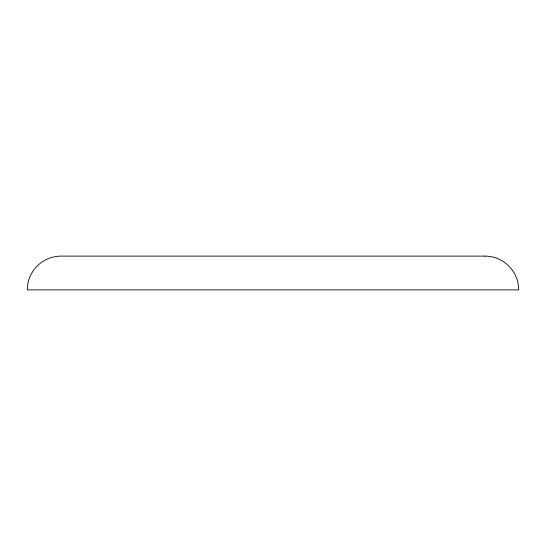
<?xml version="1.0" encoding="UTF-8"?>
<svg xmlns="http://www.w3.org/2000/svg" width="546" height="546" viewBox="0 0 546 546"><rect width="100%" height="100%" fill="white"/><g stroke="black" fill="none" stroke-linecap="round" stroke-linejoin="round"><path stroke-width="0.82" d="M484.93 256.115L61.07 256.115A33.77 33.77 0 0 0 27.3 289.885L518.7 289.885A33.77 33.77 0 0 0 484.93 256.115"/></g></svg>
